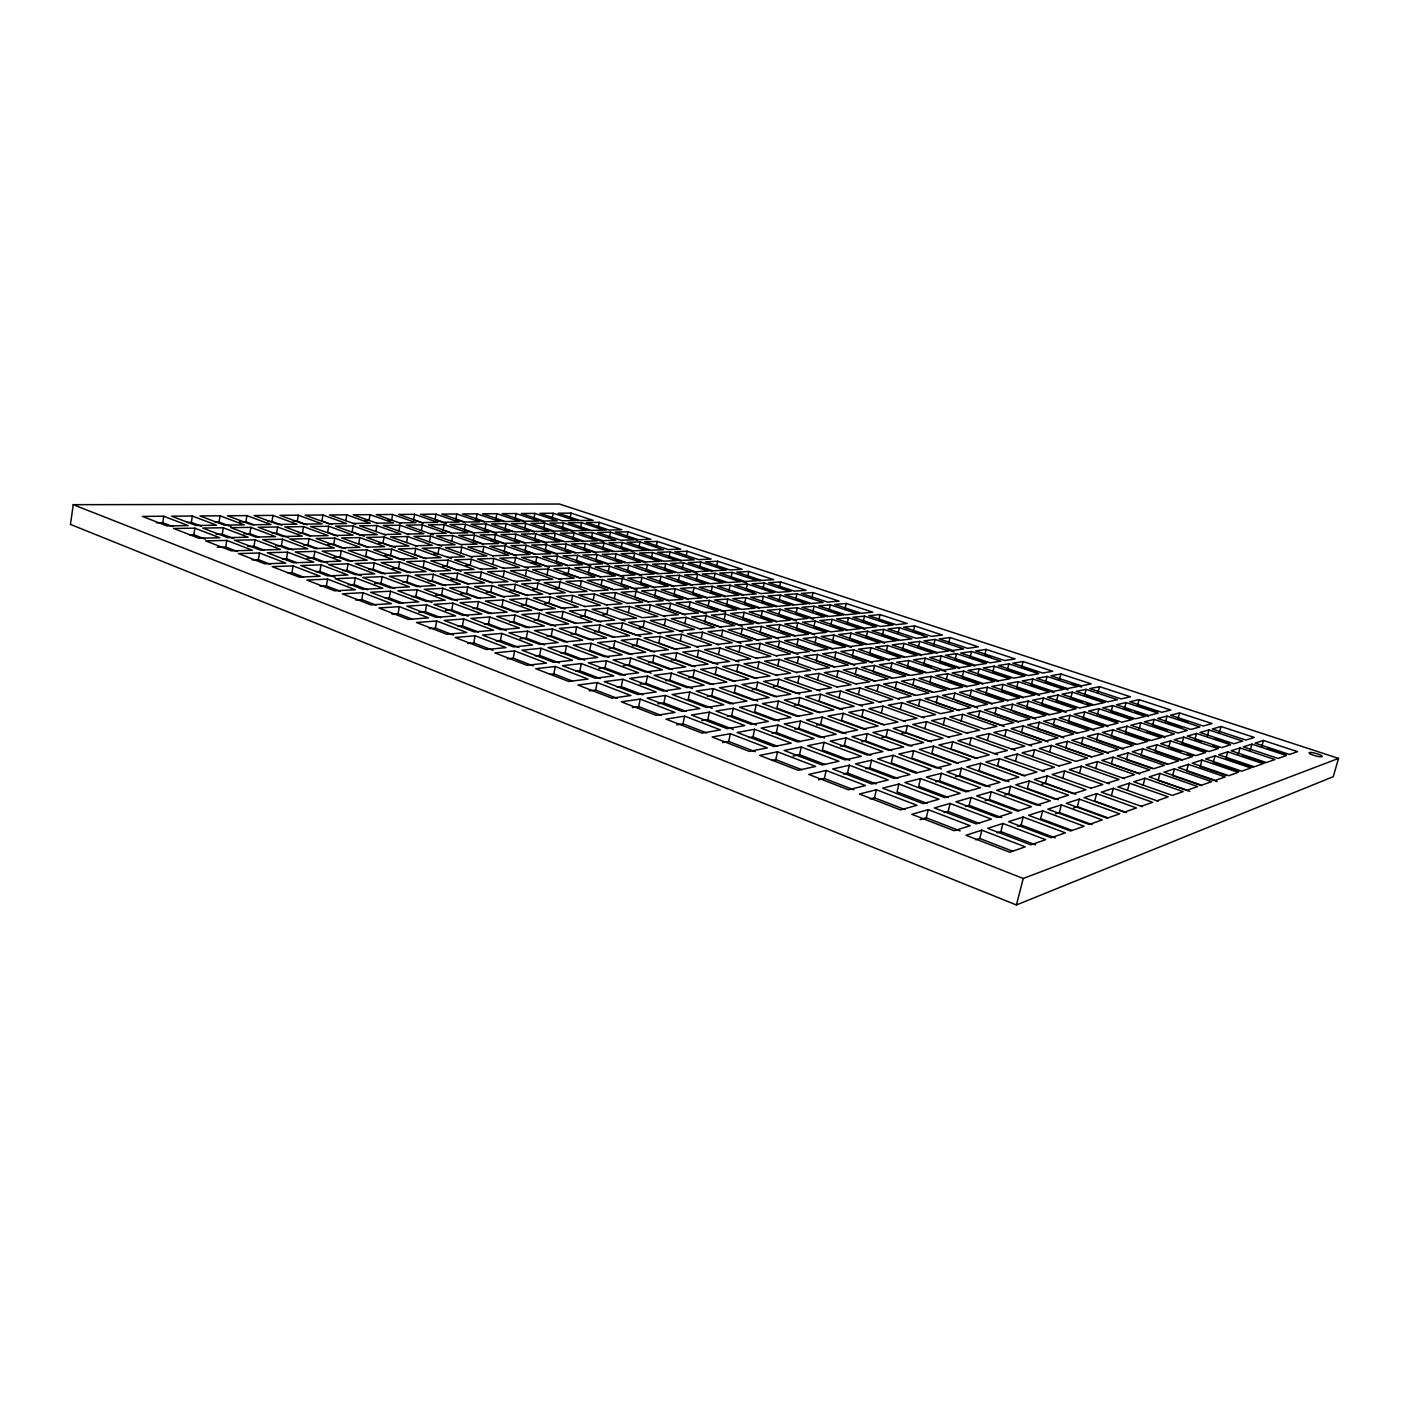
<?xml version="1.0" encoding="UTF-8"?>
<svg xmlns="http://www.w3.org/2000/svg" width="1409" height="1409" viewBox="0 0 1409 1409"><rect width="100%" height="100%" fill="white"/><g stroke="black" fill="none" stroke-linecap="round" stroke-linejoin="round"><path stroke-width="1.5" d="M73.25 504.669L70.45 524.43L1016.417 904.965L1333.249 776.694L1338.55 758.394L559.443 504.035L73.25 504.669L1023.233 878.494L1338.55 758.394M172.902 526.614L162.757 522.704L163.743 516.24L142.379 516.399L166.843 525.874L188.119 525.592L163.743 516.24M201.434 526.244L191.342 522.387L192.328 516.029L171.616 516.187L195.974 525.487L216.599 525.222L192.328 516.029M205.362 539.171L193.843 534.716L194.847 528.181L173.589 528.481L198.669 538.185L219.857 537.78L194.847 528.181M231.111 526.631L219.047 522.07L220.033 515.8L199.955 515.958L224.207 525.134L244.197 524.87L220.033 515.8M233.753 538.59L222.287 534.205L223.291 527.776L202.702 528.058L227.677 537.622L248.178 537.216L223.291 527.776M237.522 551.606L225.704 547.027L226.761 540.422L205.591 540.88L231.34 550.849L252.405 550.267L226.761 540.422M253.919 524.764L245.906 521.77L246.91 515.606L227.448 515.747L251.577 524.782L270.968 524.535L246.91 515.606M259.362 537.305L249.851 533.712L250.872 527.371L230.9 527.653L255.751 537.058L275.636 536.653L250.872 527.371M263.8 550.056L254.007 546.322L255.047 539.823L234.563 540.246L260.172 550.056L280.567 549.492L255.047 539.823M270.528 564.357L258.393 559.672L259.485 552.98L238.438 553.596L264.857 563.829L285.798 563.089L259.485 552.98M281.959 525.17L271.99 521.489L272.994 515.395L254.096 515.553L278.119 524.43L296.929 524.201L272.994 515.395M288.88 537.815L276.569 533.218L277.608 526.984L258.234 527.265L282.962 536.512L302.248 536.124L277.608 526.984M293.107 550.038L281.413 545.635L282.469 539.224L262.62 539.647L288.105 549.281L307.849 548.753L282.469 539.224M296.577 562.578L286.52 558.739L287.612 552.169L267.252 552.751L293.53 562.807L313.784 562.085L287.612 552.169M307.232 524.835L297.317 521.207L298.303 515.201L279.968 515.342L303.868 524.095L322.133 523.866L298.303 515.201M287.771 572.811L291.945 572.635L293.072 565.872L320.09 576.246L299.289 577.144L272.166 566.647L293.072 565.872M310.667 535.772L302.512 532.761L303.534 526.614L284.759 526.896L309.364 535.984L328.05 535.614L303.534 526.614M303.71 545.072L307.972 544.966L309.047 538.661L289.796 539.066L315.14 548.541L334.285 548.013L309.047 538.661M307.197 558.07L313.767 557.841L314.859 551.377L340.89 561.134L321.27 561.821L295.133 551.941L314.859 551.377M322.908 515.025L346.596 523.549L328.878 523.778L305.084 515.166L322.908 515.025L321.904 520.925L331.767 524.5M315.845 571.649L319.896 571.49L321.023 564.833L347.882 575.013L327.751 575.911L300.786 565.59L321.023 564.833M328.702 526.262L310.473 526.526L334.955 535.473L353.078 535.121L328.702 526.262L327.663 532.303L337.825 536.019M320.16 586.25L326.377 585.95L327.557 579.099L355.297 589.755L334.637 590.847L306.775 580.05L327.557 579.099M327.522 544.473L333.739 544.314L334.814 538.097L359.911 547.326L341.348 547.819L316.144 538.502L334.814 538.097M345.804 520.661L346.808 514.831L370.373 523.25L353.148 523.461M333.792 557.189L340.168 556.978L341.26 550.602L367.133 560.201L348.129 560.888L322.15 551.166L341.26 550.602M353.131 525.909L335.43 526.156L359.788 534.98L377.383 534.627L353.131 525.909L352.109 531.862L364.209 536.265M342.598 570.557L346.949 570.381L348.076 563.829L374.776 573.85L355.297 574.696L328.491 564.551L348.076 563.829M359.806 537.569L341.7 537.956L366.763 547.132L384.763 546.639L359.806 537.569L358.749 543.68L368.33 547.185M348.093 584.858L354.135 584.559L355.297 577.831L382.861 588.293L362.906 589.349L335.219 578.747L355.297 577.831M376.749 523.162L393.481 522.95L370.039 514.655L369.035 520.397L364.825 520.449M366.851 549.862L348.322 550.408L374.142 559.954L392.565 559.303L366.851 549.862L365.741 556.132L375.622 559.796M355.561 599.97L361.743 599.618L362.958 592.696L391.455 603.633L370.972 604.901L342.352 593.823L362.958 592.696M375.851 531.44L376.872 525.557L400.984 534.17L383.882 534.504M368.929 569.483L373.138 569.306L374.283 562.86L400.808 572.706L381.962 573.533L355.297 563.565L374.283 562.86M378.616 543.187L383.001 543.064L384.076 537.04L408.892 545.987L391.42 546.463L366.499 537.428L384.076 537.04M399.663 522.862L415.937 522.651L392.635 514.479L391.632 520.15L387.545 520.185M374.495 583.555L380.976 583.22L382.138 576.616L409.526 586.884L390.223 587.905L362.712 577.496L382.138 576.616M384.569 555.516L390.557 555.322L391.667 549.14L417.223 558.44L399.363 559.074L373.684 549.669L391.667 549.14M398.906 531.034L399.945 525.24L423.915 533.712L407.307 534.046M385.273 598.226L389.271 597.98L390.487 591.181L418.79 601.907L398.994 603.158L370.549 592.273L390.487 591.181M392.406 568.514L398.536 568.267L399.663 561.909L426.029 571.596L407.765 572.389L381.275 562.596L399.663 561.909M406.567 542.483L407.641 536.53L432.299 545.336L415.338 545.794M414.616 514.32L398.677 514.444L421.96 522.58L437.794 522.369L414.616 514.32L413.612 519.903L423.264 523.285M391.949 614.077L398.078 613.655L399.328 606.645L428.618 617.882L408.328 619.379L378.898 607.983L399.328 606.645M402.78 582.146L406.954 581.935L408.134 575.418L435.346 585.51L416.659 586.496L389.307 576.281L408.134 575.418M415.743 548.436L398.289 548.946L423.827 558.211L441.14 557.594L415.743 548.436L414.633 554.53L426.346 558.774M421.344 530.629L422.365 524.905L446.195 533.271L430.044 533.588M411.604 596.659L415.884 596.412L417.099 589.719L445.209 600.252L426.082 601.449L397.831 590.776L417.099 589.719M424.285 561.011L406.461 561.663L432.774 571.297L450.475 570.522L424.285 561.011L423.14 567.246L435.222 571.667M429.463 541.901L430.52 536.054L455.037 544.719L438.569 545.16M435.997 514.162L420.498 514.267L443.641 522.299L459.052 522.105L435.997 514.162L434.994 519.657L446.512 523.655M418.772 612.228L425.342 611.77L426.61 604.884L455.671 615.909L436.085 617.336L406.866 606.169L426.61 604.884M428.089 580.878L432.14 580.684L433.303 574.273L460.32 584.189L442.232 585.14L415.074 575.101L433.303 574.273M447.534 557.365L464.354 556.766L439.115 547.766L438.005 553.772L433.778 553.913M443.148 530.242L444.17 524.606L467.858 532.831L452.166 533.148L428.371 524.817L444.17 524.606M429.322 628.573L435.399 628.079L436.702 620.999L466.802 632.553L446.741 634.244L416.465 622.514L436.702 620.999M435.416 595.25L441.633 594.897L442.849 588.293L470.765 598.649L452.254 599.811L424.197 589.332L442.849 588.293M442.69 566.453L447.023 566.277L448.15 560.113L474.164 569.483L457.009 570.24L430.855 560.764L448.15 560.113M451.708 541.338L452.765 535.561L477.14 544.103L461.13 544.543M456.833 514.003L441.739 514.109L464.741 522.034L479.729 521.841L456.833 514.003L455.829 519.428L464.142 522.299M465.393 524.289L450.017 524.518L473.671 532.725L488.941 532.408L465.393 524.289L464.371 529.854L474.164 533.254M460.708 553.015L461.8 547.115L486.88 555.974L470.571 556.555M450.633 579.768L456.534 579.469L457.696 573.146L484.537 582.903L467.013 583.837L440.031 573.956L457.696 573.146M445.35 610.379L451.708 609.938L452.976 603.175L481.825 613.989L462.892 615.381L433.884 604.408L452.976 603.175M477.105 513.845L462.416 513.95L485.277 521.77L499.878 521.577L477.105 513.845L476.101 519.199L484.379 522.034M474.393 535.103L458.735 535.438L483.058 543.944L498.61 543.522L474.393 535.103L473.336 540.792L483.41 544.332M480.504 569.201L497.166 568.479L471.311 559.25L470.183 565.326L465.992 565.485M460.567 593.77L466.573 593.418L467.788 586.937L495.51 597.099L477.598 598.226L449.735 587.923L467.788 586.937M458.066 626.265L462.399 625.931L463.72 618.956L493.573 630.281L474.199 631.919L444.17 620.436L463.72 618.956M486.052 523.989L471.082 524.218L494.594 532.303L509.442 532.003L486.052 523.989L485.013 529.485L496.708 533.518M482.759 552.293L483.851 546.463L508.772 555.199L492.921 555.762M481.35 572.072L464.23 572.847L491.019 582.569L507.997 581.67L481.35 572.072L480.187 578.289L492.463 582.745M473.125 608.459L477.228 608.177L478.479 601.52L507.117 612.14L488.817 613.479L460.003 602.717L478.479 601.52M495.862 518.988L496.866 513.686L519.498 521.33L505.285 521.506L482.547 513.792L496.866 513.686M467.77 643.473L473.776 642.909L475.132 635.741L506.078 647.612L486.246 649.531L455.107 637.484L475.132 635.741M490.015 540.387L494.365 540.263L495.44 534.645L519.498 542.958L504.369 543.363L480.187 534.98L495.44 534.645M492.674 564.393L493.802 558.422L519.481 567.492L503.312 568.214M486.369 592.238L490.737 591.991L491.952 585.598L519.463 595.602L502.115 596.694L474.463 586.567L491.952 585.598M505.127 529.132L506.166 523.708L529.414 531.616L514.954 531.898L491.582 523.919L506.166 523.708M484.309 624.169L488.5 623.835L489.804 616.983L519.445 628.097L500.723 629.682L470.923 618.41L489.804 616.983M505.285 545.847L489.768 546.287L514.637 554.987L530.048 554.442L505.285 545.847L504.193 551.588L516.557 555.921M503.136 577.144L504.299 571.015L530.753 580.455L514.285 581.336M516.117 513.545L502.168 513.651L524.764 521.26L538.625 521.083L516.117 513.545L515.13 518.776L525.346 522.211M503.154 599.917L485.295 601.079L513.862 611.647L531.58 610.361L503.154 599.917L501.903 606.469L518.125 612.475M515.905 534.205L501.076 534.539L525.081 542.8L539.806 542.395L515.905 534.205L514.849 539.753L524.8 543.187M514.514 563.494L515.641 557.612L541.144 566.541L525.451 567.228M496.197 640.866L500.494 640.479L501.833 633.416L532.549 645.058L513.387 646.907L482.512 635.089L501.833 633.416M524.712 528.78L525.751 523.426L548.858 531.228L534.768 531.492L511.555 523.637L525.751 523.426M509.917 590.847L514.162 590.6L515.359 584.312L542.676 594.158L525.856 595.197L498.416 585.246L515.359 584.312M526.121 545.23L511.027 545.67L535.737 554.248L550.725 553.719L526.121 545.23L525.029 550.901L535.279 554.459M509.671 622.144L513.739 621.827L515.025 615.081L544.438 625.983L526.35 627.516L496.761 616.455L515.025 615.081M534.892 513.404L521.295 513.51L543.751 521.013L557.26 520.837L534.892 513.404L533.905 518.565L544.05 521.964M525.398 576.034L526.561 570.011L552.839 579.293L536.847 580.138M535.825 533.782L521.383 534.099L545.248 542.236L559.567 541.849L535.825 533.782L534.768 539.26L546.622 543.31M507.31 658.796L513.246 658.179L514.655 650.905L546.498 663.128L526.896 665.277L494.858 652.878L514.655 650.905M521.489 605.113L525.804 604.813L527.054 598.367L555.269 608.618L538.115 609.868L509.759 599.494L527.054 598.367M531.352 562.807L535.737 562.631L536.864 556.819L562.191 565.625L546.939 566.295L521.506 557.4L536.864 556.819M544.825 523.162L530.999 523.355L554.072 531.123L567.792 530.841L544.825 523.162L543.804 528.428L554.23 531.95M520.062 638.682L526.279 638.101L527.635 631.179L558.087 642.592L539.594 644.371L508.966 632.8L527.635 631.179M548.876 593.753L565.168 592.731L538.062 583.062L536.864 589.261L532.743 589.508M546.393 544.649L531.704 545.072L556.256 553.526L570.821 553.015L546.393 544.649L545.301 550.25L557.506 554.442M552.205 518.353L553.209 513.263L575.436 520.608L562.261 520.766L539.929 513.352L553.209 513.263M534.222 620.189L538.15 619.872L539.436 613.232L568.602 623.94L551.113 625.42L521.77 614.571L539.436 613.232M547.009 574.96L548.171 569.007L574.273 578.166L558.739 578.976M554.16 538.766L555.216 533.377L578.817 541.32L564.868 541.708L541.162 533.676L555.216 533.377M563.424 522.88L549.95 523.074L572.864 530.735L586.25 530.471L563.424 522.88L562.402 528.093L572.759 531.563M557.506 556.062L542.553 556.608L567.827 565.379L582.639 564.727L557.506 556.062L556.379 561.786L567.968 565.802M544.772 603.51L548.964 603.228L550.214 596.87L578.201 606.944L561.592 608.16L533.447 597.944L550.214 596.87M535.385 655.872L539.629 655.432L541.038 648.281L572.6 660.257L553.702 662.336L521.929 650.183L541.038 648.281M570.064 518.16L571.068 513.123L593.154 520.379L580.314 520.537L558.123 513.228L571.068 513.123M566.119 544.068L551.835 544.49L576.211 552.821L590.389 552.31L566.119 544.068L565.027 549.598L575.136 553.05M571.191 592.361L586.989 591.375L560.095 581.864L558.88 587.958L554.899 588.187M547.203 636.199L551.218 635.829L552.557 628.995L582.762 640.214L564.903 641.94L534.522 630.58L552.557 628.995M574.115 532.954L560.43 533.254L583.978 541.179L597.557 540.809L574.115 532.954L573.058 538.291L582.815 541.567M563.67 574.132L568.021 573.921L569.166 568.056L595.074 577.056L579.997 577.849L553.966 568.743L569.166 568.056M563.054 611.453L545.952 612.739L575.066 623.394L591.991 621.968L563.054 611.453L561.768 617.987L576.211 623.271M580.543 527.776L581.547 522.633L604.232 530.119L591.199 530.383L568.408 522.809L581.547 522.633M549.51 674.383L553.843 673.872L555.305 666.51L588.081 679.085L568.76 681.48L535.772 668.711L555.305 666.51M577.567 555.322L563.019 555.851L588.117 564.481L602.524 563.864L577.567 555.322L576.44 560.958L590.987 565.978M571.42 601.661L572.653 595.408L600.428 605.324L584.33 606.486M584.242 548.964L585.316 543.522L609.41 551.641L595.62 552.134L571.402 543.927L585.316 543.522M561.011 653.195L565.097 652.772L566.506 645.745L597.803 657.492L579.557 659.5L548.066 647.576L566.506 645.745M580.261 586.69L581.459 580.684L608.177 590.036L592.837 591.005L565.978 581.53L581.459 580.684M591.481 537.833L592.52 532.567L615.821 540.316L602.576 540.669L579.187 532.849L592.52 532.567M570.962 634.015L575.33 633.61L576.668 626.899L606.61 637.907L589.349 639.563L559.214 628.432L576.668 626.899M589.578 567.122L574.802 567.792L600.639 576.757L615.293 575.982L589.578 567.122L588.416 572.899L600.269 577.021M598.226 527.459L599.23 522.369L621.774 529.766L609.058 530.031L586.426 522.563L599.23 522.369M580.508 616.49L584.647 616.156L585.933 609.727L614.641 620.066L598.244 621.439L569.377 610.978L585.933 609.727M597.064 554.582L582.939 555.111L607.86 563.618L621.862 563.019L597.064 554.582L595.954 560.166L608.336 564.393M604.021 542.976L590.477 543.363L614.518 551.465L627.956 550.989L604.021 542.976L602.929 548.348L612.897 551.712M593.189 600.164L594.422 593.999L621.985 603.739L606.381 604.884M575.7 671.3L579.874 670.79L581.336 663.569L613.813 675.88L595.197 678.205L562.49 665.7L581.336 663.569M609.428 537.375L610.467 532.179L633.61 539.823L620.717 540.175L597.469 532.461L610.467 532.179M602.224 579.539L587.183 580.367L613.831 589.684L628.713 588.751L602.224 579.539L601.027 585.475L613.25 589.737M591.111 643.297L573.304 645.075L604.514 656.753L622.126 654.815L591.111 643.297L589.719 650.201L609.075 657.439M609.41 566.207L595.038 566.876L620.7 575.7L634.931 574.942L609.41 566.207L608.248 571.913L623.94 577.32M594.439 631.866L598.649 631.479L599.987 624.874L629.682 635.67L612.985 637.291L583.097 626.353L599.987 624.874M616.068 553.878L602.295 554.389L627.04 562.79L640.672 562.191L616.068 553.878L614.94 559.391L625.191 562.86M620.682 619.555L636.569 618.216L608.107 608.054L606.821 614.377L602.805 614.694M622.232 542.447L609.04 542.835L632.923 550.813L645.991 550.355L622.232 542.447L621.158 547.749L633.028 551.729M589.209 690.868L595.637 690.023L597.152 682.572L630.897 695.518L611.876 698.177L577.901 685.021L597.152 682.572M614.306 598.702L615.539 592.625L642.874 602.207L627.745 603.316M627.974 531.809L615.293 532.074L638.383 539.7L650.94 539.348L627.974 531.809L626.935 536.935L637.361 540.387M622.373 578.43L607.772 579.24L634.226 588.416L648.686 587.5L622.373 578.43L621.193 584.277L637.361 589.895M598.948 668.553L605.007 667.831L606.451 660.733L638.629 672.798L620.664 675.034L588.275 662.794L606.451 660.733M628.696 565.326L614.729 565.978L640.197 574.678L654.04 573.939L628.696 565.326L627.551 570.962L641.183 575.612M609.199 648.175L613.496 647.735L614.888 640.936L645.639 652.226L628.625 654.093L597.663 642.645L614.888 640.936M633.434 558.616L634.543 553.191L658.989 561.381L645.727 561.962L621.158 553.702L634.543 553.191M622.567 622.919L606.222 624.328L635.846 635.072L651.997 633.522L622.567 622.919L621.228 629.418L640.831 636.516M638.911 547.168L639.985 541.937L663.586 549.739L650.835 550.179L627.111 542.306L639.985 541.937M628.308 612.668L629.594 606.434L657.827 616.42L642.434 617.706L614.025 607.614L629.594 606.434M636.04 591.304L621.193 592.256L648.475 601.802L663.163 600.727L636.04 591.304L634.807 597.293L648.351 602.03M641.976 577.355L627.78 578.13L654.023 587.166L668.077 586.285L641.976 577.355L640.778 583.115L654.833 587.958M617.16 687.169L621.281 686.623L622.796 679.297L656.224 691.978L637.907 694.531L604.232 681.657L622.796 679.297M646.308 570.029L647.453 564.481L672.604 572.952L659.148 573.674L633.874 565.097L647.453 564.481M623.412 665.664L629.259 664.978L630.704 658.003L662.582 669.821L645.252 671.97L613.144 659.976L630.704 658.003M652.543 552.522L639.51 553.015L663.903 561.169L676.813 560.606L652.543 552.522L651.451 557.894L661.543 561.258M656.207 546.604L657.281 541.426L680.723 549.123L668.306 549.563L644.741 541.796L657.281 541.426M632.342 645.762L636.498 645.34L637.89 638.647L668.359 649.725L651.909 651.539L621.228 640.302L637.89 638.647M657.968 632.94L673.608 631.426L644.424 621.017L643.103 627.41L639.14 627.78M649.144 610.995L650.43 604.848L678.433 614.676L663.498 615.927M655.942 590.001L641.518 590.935L668.588 600.34L682.854 599.283L655.942 590.001L654.709 595.901L669.187 600.938M661.015 576.316L647.224 577.074L673.273 585.968L686.923 585.105L661.015 576.316L659.835 581.987L673.766 586.76M665.717 563.635L652.49 564.252L677.588 572.688L690.692 572.001L665.717 563.635L664.59 569.113L674.964 572.618M668.976 557.171L670.085 551.888L694.179 559.849L681.604 560.395L657.369 552.346L670.085 551.888M632.342 707.6L638.664 706.649L640.232 699.111L674.999 712.443L656.312 715.385L621.299 701.823L640.232 699.111M640.056 684.122L646.027 683.33L647.524 676.144L680.635 688.543L662.97 691.026L629.629 678.416L647.524 676.144M648.457 662.723L652.702 662.212L654.128 655.344L685.707 666.95L668.976 669.028L637.167 657.263L654.128 655.344M660.134 636.445L644.019 638.048L674.418 649.056L690.34 647.312L660.134 636.445L658.76 643.015L676.848 649.567M664.291 625.473L665.612 619.167L694.549 629.4L679.385 630.862M670.649 603.334L655.995 604.443L683.946 614.201L698.406 612.985L670.649 603.334L669.381 609.375L685.232 614.923M675.263 588.751L661.261 589.667L688.12 598.895L701.964 597.892L675.263 588.751L674.048 594.58L688.402 599.512M678.363 580.895L679.543 575.295L705.24 583.96L691.96 584.788L666.122 576.034L679.543 575.295M682.361 568.232L683.506 562.825L708.287 571.068L695.535 571.737L670.614 563.406L683.506 562.825M686.077 556.467L687.169 551.254L711.105 559.091L698.829 559.637L674.788 551.712L687.169 551.254M657.809 703.796L663.903 702.897L665.471 695.482L699.886 708.533L681.886 711.369L647.207 698.107L665.471 695.482M665.576 680.741L669.909 680.16L671.406 673.097L704.165 685.25L687.134 687.645L654.128 675.298L671.406 673.097M671.248 660.028L675.351 659.553L676.778 652.79L708.058 664.167L691.889 666.175L660.381 654.639L676.778 652.79M680.3 640.76L681.674 634.297L711.598 644.97L696.205 646.678M684.844 623.588L686.148 617.389L714.839 627.445L700.15 628.854M690.269 601.854L676.056 602.929L703.76 612.528L717.815 611.347L690.269 601.854L689.001 607.807L706.684 613.954M694.056 587.535L680.441 588.416L707.089 597.522L720.545 596.535L694.056 587.535L692.841 593.277L707.089 598.138M696.398 579.839L697.561 574.308L723.064 582.85L710.154 583.661L684.51 575.013L697.561 574.308M699.692 567.369L700.819 562.032L725.406 570.152L712.989 570.821L688.261 562.614L700.819 562.032M676.778 724.825L682.995 723.786L684.633 716.142L720.457 729.88L702.122 733.12L666.017 719.136L684.633 716.142M689.776 691.978L672.181 694.514L706.508 707.494L723.839 704.764L689.776 691.978L688.226 699.269L712.232 708.34M688.79 677.659L692.964 677.095L694.443 670.156L726.903 682.062L710.453 684.369L677.764 672.287L694.443 670.156M698.67 650.324L682.819 652.103L714.028 663.428L729.668 661.473L698.67 650.324L697.261 656.964L717.885 664.449M701.171 638.594L702.545 632.218L732.204 642.715L717.287 644.353M706.085 615.645L691.643 616.913L720.263 626.917L734.512 625.543L706.085 615.645L704.764 621.756L721.003 627.445M708.075 606.293L709.326 600.41L736.643 609.762L722.993 610.907L695.518 601.449L709.326 600.41M712.338 586.355L699.093 587.201L725.529 596.166L738.598 595.214L712.338 586.355L711.122 592.009L725.248 596.8M713.94 578.8L715.103 573.34L740.412 581.758L727.854 582.551L702.404 574.044L715.103 573.34M717.692 561.258L705.469 561.821L730.003 569.923L742.103 569.271L717.692 561.258L716.565 566.524L726.727 569.888M732.187 572.406L719.805 573.076L745.062 581.459L757.302 580.702L732.187 572.406L731.024 577.778L746.471 582.921M728.893 590.776L730.109 585.193L756.157 593.929L743.441 594.862L717.234 586.038L730.109 585.193M727.854 599.019L714.433 600.023L741.68 609.34L754.942 608.212L727.854 599.019L726.604 604.813L739.091 609.075M725.406 613.972L711.404 615.187L739.778 625.032L753.604 623.694L725.406 613.972L724.103 619.995L742.208 626.283M721.408 636.481L722.764 630.21L752.159 640.514L737.7 642.117M718.449 654.463L719.876 647.929L750.574 658.884L735.445 660.768M716.705 667.302L700.59 669.363L732.962 681.216L748.848 678.997L716.705 667.302L715.226 674.154L735.287 681.48M707.441 696.398L711.686 695.764L713.236 688.614L746.946 701.118L730.232 703.76L696.257 691.062L713.236 688.614M701.788 720.651L707.776 719.647L709.396 712.144L744.833 725.582L727.203 728.7L691.484 715.032L709.396 712.144M747.668 576.792L748.831 571.49L773.735 579.663L761.829 580.42L736.766 572.142L748.831 571.49M746.189 589.578L747.386 584.083L773.242 592.678L760.878 593.576L734.864 584.894L747.386 584.083M745.854 597.645L732.803 598.631L759.838 607.79L772.713 606.715L745.854 597.645L744.604 603.369L759.046 608.265M744.181 612.334L730.584 613.514L758.711 623.201L772.132 621.897L744.181 612.334L742.878 618.269L758.835 623.764M742.367 628.273L728.171 629.682L757.496 639.933L771.498 638.4L742.367 628.273L741.011 634.437L758.482 640.549M738.985 652.05L740.394 645.604L770.811 656.365L756.157 658.179M738.246 664.555L722.658 666.545L754.713 678.169L770.054 676.021L738.246 664.555L736.766 671.283L756.633 678.486M735.868 685.355L719.488 687.715L753.111 700.15L769.226 697.614L735.868 685.355L734.336 692.4L757.848 701.101M727.326 716.388L731.641 715.666L733.261 708.287L768.328 721.443L751.332 724.437L716.001 711.069L733.261 708.287M722.588 742.578L728.664 741.451L730.373 733.702L767.306 747.862L749.359 751.42L712.126 736.995L730.373 733.702M763.026 588.416L764.224 582.991L789.868 591.463L777.821 592.344L752.019 583.784L764.224 582.991M763.343 596.324L750.662 597.293L777.469 606.31L789.991 605.254L763.343 596.324L762.11 601.96L776.447 606.786M762.41 610.749L749.201 611.893L777.081 621.422L790.114 620.154L762.41 610.749L761.124 616.596L776.94 622.003M761.388 626.371L747.615 627.745L776.676 637.819L790.255 636.34L761.388 626.371L760.05 632.465L778.578 638.893M758.87 649.708L760.279 643.367L790.414 653.935L776.218 655.696M757.602 668.518L759.064 661.913L790.572 673.15L775.725 675.228M752.247 689.723L756.193 689.142L757.725 682.22L790.748 694.232L775.179 696.68L741.909 684.492L757.725 682.22M779.424 587.289L780.604 581.917L806.054 590.283L794.324 591.128L768.733 582.692L780.604 581.917M756.263 704.588L739.619 707.265L774.58 720.334L790.942 717.445L756.263 704.588L754.66 711.827L779.107 720.968M779.142 600.604L780.375 595.038L806.793 603.827L794.623 604.866L768.046 595.972L780.375 595.038M778.842 614.976L780.11 609.216L807.586 618.481L794.923 619.696L767.289 610.326L780.11 609.216M749.06 737.647L752.952 736.907L754.66 729.298L791.171 743.159L773.911 746.559L737.083 732.486L754.66 729.298M778.508 630.545L779.846 624.539L808.449 634.332L795.275 635.776L766.478 625.878L779.846 624.539M779.547 641.183L765.58 642.768L795.645 653.283L809.382 651.574L779.547 641.183L778.155 647.436L798.022 654.392M777.75 665.841L779.212 659.342L810.422 670.367L796.05 672.375M795.715 599.283L796.93 593.788L823.138 602.453L811.302 603.457L784.936 594.704L796.93 593.788M773.506 686.553L777.328 685.989L778.86 679.191L811.531 690.956L796.49 693.316L763.572 681.392L778.86 679.191M796.05 613.408L797.335 607.719L824.564 616.825L812.271 618.023L784.866 608.794L797.335 607.719M778.455 700.995L762.392 703.584L796.983 716.388L812.764 713.606L778.455 700.995L776.87 708.128L799.026 716.318M797.758 622.76L784.778 624.046L813.328 633.803L826.114 632.394L797.758 622.76L796.437 628.678L814.649 634.895M772.114 733.332L776.341 732.557L778.032 725.071L814.138 738.615L797.512 741.909L761.107 728.136L778.032 725.071M798.216 639.087L784.69 640.602L814.472 650.94L827.788 649.285L798.216 639.087L796.842 645.234L814.561 651.381M811.848 597.997L813.063 592.573L839.042 601.115L827.523 602.083L801.386 593.453L813.063 592.573M771.797 760.473L775.778 759.645L777.539 751.79L815.652 766.426L798.128 770.283L759.68 755.418L777.539 751.79M797.283 663.252L798.727 656.841L829.619 667.672L815.723 669.627M812.799 611.876L814.067 606.257L841.067 615.24L829.108 616.385L801.95 607.314L814.067 606.257M797.758 682.942L799.273 676.25L831.627 687.786L817.079 690.075M815.159 621.034L802.549 622.285L830.834 631.866L843.269 630.51L815.159 621.034L813.838 626.864L827.876 631.619M794.412 705.187L798.287 704.553L799.889 697.543L833.829 709.889L818.576 712.567L784.373 700.044L799.889 697.543M814.966 643.103L816.339 637.027L845.647 647.066L832.719 648.668L803.218 638.524L816.339 637.027M794.799 729.105L798.885 728.347L800.541 721.003L836.241 734.248L820.249 737.418L784.249 723.962L800.541 721.003M817.625 654.428L803.94 656.171L834.762 666.95L848.236 665.066L817.625 654.428L816.198 660.751L834.533 667.162M830.359 604.831L818.559 605.87L845.506 614.8L857.13 613.69L830.359 604.831L829.091 610.379L843.498 615.169M793.073 756.034L799.519 754.696L801.281 746.999L838.936 761.265L822.081 764.999L784.108 750.469L801.281 746.999M817.537 680.001L819.034 673.414L851.054 684.739L836.981 686.958M830.764 625.085L832.085 619.344L859.93 628.678L847.866 629.999L819.827 620.559L832.085 619.344M833.934 635.054L821.2 636.481L850.42 646.467L862.96 644.899L833.934 635.054L832.578 641.025L851.212 647.383M820.566 694.214L805.596 696.627L839.429 708.886L854.153 706.296L820.566 694.214L818.999 701.083L842.67 709.678M846.21 603.457L834.727 604.461L861.427 613.267L872.752 612.175L846.21 603.457L844.96 608.917L859.226 613.637M835.96 652.103L822.68 653.794L853.202 664.379L866.253 662.547L835.96 652.103L834.533 658.302L854.699 665.312M816.674 725.019L820.602 724.296L822.257 717.075L857.553 730.038L842.142 733.085L806.547 719.929L822.257 717.075M847.214 623.377L848.517 617.706L876.116 626.899L864.386 628.185L836.611 618.903L848.517 617.706M836.664 677.148L838.161 670.666L869.846 681.78L856.232 683.911M824.124 742.367L807.604 745.713L845.118 759.909L861.322 756.316L824.124 742.367L822.38 749.94L849.75 760.279M849.662 638.999L851.018 633.117L879.78 642.821L867.592 644.336L838.654 634.508L851.018 633.117M839.007 697.754L840.557 690.974L873.774 702.827L859.56 705.345M853.731 649.831L840.856 651.469L871.079 661.86L883.742 660.099L853.731 649.831L852.304 655.942L872.294 662.829M818.541 779.776L824.353 778.437L826.202 770.476L865.531 785.553L848.465 789.78L808.766 774.422L826.202 770.476M864.51 616.12L852.921 617.265L880.466 626.424L891.862 625.156L864.51 616.12L863.206 621.721L876.874 626.248M843.198 713.289L828.052 716.036L863.241 728.929L878.106 725.987L843.198 713.289L841.56 720.386L866.165 729.386M856.672 668.007L843.269 669.927L874.866 680.987L888.04 678.909L856.672 668.007L855.193 674.383L874.778 681.234M867.609 631.25L855.598 632.606L884.271 642.257L896.106 640.778L867.609 631.25L866.253 637.044L884.553 643.208M840.416 746.171L844.396 745.343L846.122 737.911L882.879 751.561L867.292 754.995L830.2 741.134L846.122 737.911M858.345 694.531L859.895 687.856L892.76 699.48L879.022 701.911M870.973 647.629L858.486 649.214L888.41 659.447L900.686 657.721L870.973 647.629L869.564 653.653L889.343 660.416M880.061 614.571L868.789 615.698L896.089 624.698L907.185 623.482L880.061 614.571L878.776 620.101L893.359 624.909M843.339 774.017L847.531 773.03L849.363 765.228L888.181 779.952L871.801 784.003L832.613 769.015L849.363 765.228M863.435 709.643L848.799 712.285L883.584 724.895L897.938 722.06L863.435 709.643L861.797 716.6L884.095 724.684M874.619 665.435L861.621 667.302L892.901 678.152L905.67 676.144L874.619 665.435L873.157 671.706L891.756 678.169M883.742 629.418L872.048 630.739L900.474 640.25L911.958 638.805L883.742 629.418L882.386 635.142L898.502 640.531M877.067 691.396L878.6 684.844L911.112 696.24L897.832 698.582M886.314 651.434L887.705 645.498L917.136 655.414L905.23 657.087L875.588 647.03L887.705 645.498M861.762 741.733L865.602 740.923L867.328 733.631L903.645 746.964L888.621 750.293L851.987 736.731L867.328 733.631M898.079 633.293L899.418 627.657L927.386 636.903L916.202 638.277L888.057 628.942L899.418 627.657M892.02 662.934L879.41 664.731L910.39 675.404L922.754 673.449L892.02 662.934L890.558 669.116L908.981 675.457M881.347 712.954L882.967 706.103L917.083 718.273L903.222 721.021M865.778 768.786L869.811 767.852L871.625 760.191L909.967 774.563L894.204 778.455L855.51 763.837L871.625 760.191M903.962 643.42L892.179 644.917L921.539 654.798L933.11 653.177L903.962 643.42L902.57 649.285L921.292 655.59M896.705 681.921L883.602 684.034L916.026 695.377L928.883 693.105L896.705 681.921L895.173 688.385L915.269 695.394M881.823 737.541L886.05 736.66L887.758 729.492L923.652 742.543L909.175 745.748L872.964 732.486L887.758 729.492M913.772 629.647L914.652 625.931L942.374 635.036L931.508 636.375L903.609 627.181L914.652 625.931M870.251 798.921L874.496 797.811L876.416 789.744L917.012 805.314L900.457 809.911L859.455 794.042L876.416 789.744M908.893 660.504L896.67 662.265L927.316 672.727L939.327 670.843L908.893 660.504L907.431 666.598L925.678 672.833M900.245 709.432L901.848 702.686L935.594 714.627L922.191 717.269M918.369 647.189L919.742 641.394L948.609 651.011L937.372 652.578L908.312 642.856L919.742 641.394M893.059 755.33L877.56 758.835L915.762 773.136L930.926 769.384L893.059 755.33L891.263 762.85L917.136 772.519M912.733 685.443L914.247 679.103L946.091 690.075L933.621 692.277L901.549 681.146L914.247 679.103M901.707 733.402L905.793 732.557L907.484 725.494L942.956 738.281L928.989 741.363L893.2 728.383L907.484 725.494M923.811 664.167L925.255 658.162L955.39 668.306L943.748 670.138L913.402 659.852L925.255 658.162M898.942 784.038L882.65 788.159L923.106 803.641L939.01 799.238L898.942 784.038L897.04 791.946L927.052 803.412M918.509 706.015L920.095 699.392L953.47 711.087L940.525 713.659L906.885 701.788L920.095 699.392M933.727 645.146L935.083 639.439L963.686 648.897L952.766 650.43L923.969 640.866L935.083 639.439M931.243 676.355L918.932 678.345L950.688 689.265L962.752 687.134L931.243 676.355L929.729 682.608L949.402 689.388M913.701 750.662L898.766 754.044L936.509 767.993L951.093 764.382L913.701 750.662L911.922 758.042L941.406 768.944M941.142 655.872L929.641 657.527L959.688 667.637L970.977 665.858L941.142 655.872L939.715 661.79L959.582 668.482M924.85 728.576L926.523 721.655L961.59 734.159L948.098 737.136M948.644 643.156L950.018 637.537L978.339 646.837L967.719 648.334L939.204 638.911L950.018 637.537M937.778 696.205L924.973 698.512L958.261 710.154L970.783 707.67L937.778 696.205L936.192 702.721L958.86 710.647M920.588 778.543L904.93 782.523L944.858 797.617L960.128 793.373L920.588 778.543L918.703 786.31L948.327 797.494M946.232 679.86L947.711 673.696L978.903 684.281L967.208 686.342L935.787 675.615L947.711 673.696M933.586 746.154L919.196 749.412L956.464 763.062L970.537 759.574L933.586 746.154L931.825 753.41L958.472 763.167M956.588 653.653L945.404 655.255L975.151 665.207L986.124 663.48L956.588 653.653L955.161 659.5L974.834 666.07M943.255 724.737L944.911 717.921L979.59 730.179L966.556 733.067M953.312 699.533L954.879 693.105L987.533 704.359L975.398 706.754L942.498 695.341L954.879 693.105M920.095 819.615L926.277 817.819L928.267 809.647L970.22 825.744L954.192 830.711L911.817 814.314L928.267 809.647M963.703 671.124L952.132 672.991L983.218 683.524L994.56 681.516L963.703 671.124L962.224 677.183L982.76 684.158M935.77 781.872L939.539 780.885L941.406 773.277L980.435 787.754L965.746 791.823L926.347 777.081L941.406 773.277M970.167 657.263L971.576 651.504L1000.813 661.156L990.175 662.846L960.709 653.054L971.576 651.504M952.766 741.803L938.887 744.956L975.715 758.306L989.259 754.942L952.766 741.803L951.022 748.936L977.353 758.482M961.061 721.038L962.699 714.328L996.973 726.339L984.38 729.122L949.825 716.934L962.699 714.328M969.885 696.433L971.453 690.111L1003.736 701.171L992.006 703.478L959.441 692.277L971.453 690.111M979.202 668.623L967.983 670.42L998.734 680.776L1009.742 678.839L979.202 668.623L977.74 674.594L998.065 681.445M986.141 649.408L975.592 650.923L1004.758 660.539L1015.114 658.919L986.141 649.408L984.75 655.079L990.95 657.122M944.189 812.623L948.134 811.461L950.106 803.447L991.478 819.122L976.102 823.913L934.326 807.921L950.106 803.447M955.461 776.746L959.599 775.672L961.449 768.187L999.985 782.33L985.842 786.257L946.954 771.868L961.449 768.187M969.551 744.639L971.294 737.611L1007.347 750.486L994.261 753.709M979.907 710.841L967.455 713.359L1001.605 725.318L1013.776 722.623L979.907 710.841L978.269 717.445L1004.141 726.498M987.498 687.205L975.873 689.318L1008.069 700.308L1019.447 698.054L987.498 687.205L985.965 693.439L1007.893 700.942M994.261 666.193L983.359 667.954L1013.811 678.116L1024.484 676.232L994.261 666.193L992.799 672.093L1010.922 678.152M965.341 806.459L969.128 805.349L971.083 797.476L1011.891 812.782L997.132 817.379L955.918 801.791L971.083 797.476M980.752 763.291L966.785 766.831L1005.181 780.903L1018.795 777.134L980.752 763.291L978.92 770.653L1008.914 781.625M987.445 740.465L989.171 733.561L1024.783 746.171L1012.155 749.289M996.55 707.477L984.486 709.925L1018.267 721.637L1030.032 719.03L996.55 707.477L994.93 713.976L1018.531 722.165M1003.067 684.387L991.795 686.43L1023.656 697.226L1034.682 695.06L1003.067 684.387L1001.535 690.533L1023.251 697.895M1008.879 663.833L998.294 665.541L1028.429 675.545L1038.803 673.713L1008.879 663.833L1007.435 669.645L1025.365 675.598M1021.648 667.267L1023.093 661.543L1052.717 671.265L1042.642 673.044L1012.807 663.199L1023.093 661.543M1011.046 710.612L1012.666 704.218L1045.777 715.543L1034.382 718.062L1000.989 706.578L1012.666 704.218M1018.179 681.657L1007.241 683.647L1038.75 694.25L1049.441 692.136L1018.179 681.657L1016.664 687.715L1039.56 695.43M999.368 758.588L985.895 761.987L1023.797 775.743L1036.918 772.097L999.368 758.588L997.554 765.809L1025.188 775.813M1004.74 736.449L1006.431 729.651L1041.638 741.997L1029.433 745.009M985.138 800.699L989.312 799.484L991.249 791.752L1031.494 806.688L1017.316 811.108L976.666 795.909L991.249 791.752M975.785 839.799L979.766 838.496L981.844 830.2L1025.206 846.844L1009.76 852.234L965.94 835.273L981.844 830.2M1032.832 679.015L1022.212 680.934L1053.386 691.361L1063.777 689.3L1032.832 679.015L1031.318 684.968L1053.985 692.559M1028.271 701.066L1016.963 703.338L1049.987 714.627L1061.012 712.179L1028.271 701.066L1026.685 707.353L1049.159 715.032M1023.128 725.882L1011.046 728.612L1046.13 740.887L1057.912 737.964L1023.128 725.882L1021.455 732.557L1048.014 741.838M1015.519 761.142L1017.316 754.026L1054.39 767.271L1041.744 770.758M1004.705 795.011L1008.721 793.831L1010.64 786.257L1050.339 800.84L1036.707 805.067L996.621 790.238L1010.64 786.257M997.061 832.86L1000.883 831.609L1002.944 823.472L1045.672 839.676L1030.877 844.854L987.691 828.333L1002.944 823.472M1047.063 676.443L1036.76 678.31L1067.599 688.543L1077.674 686.553L1047.063 676.443L1045.566 682.308L1067.987 689.776M1043.4 698.001L1032.445 700.22L1065.098 711.281L1075.789 708.921L1043.4 698.001L1041.832 704.201L1066.085 712.426M1039.296 722.218L1027.601 724.86L1062.263 736.889L1073.658 734.071L1039.296 722.218L1037.623 728.788L1063.865 737.893M1032.85 756.615L1034.629 749.641L1071.245 762.586L1059.04 765.968M1029.31 780.956L1015.801 784.795L1055.359 799.273L1068.498 795.187L1029.31 780.956L1027.425 788.406L1058.3 799.696M1017.492 826.202L1021.155 825.005L1023.198 817.026L1065.31 832.825L1051.114 837.791L1008.545 821.694L1023.198 817.026M1059.409 679.737L1060.889 673.942L1091.182 683.893L1081.39 685.831L1050.867 675.756L1060.889 673.942M1058.071 695.024L1047.451 697.173L1079.734 708.04L1090.108 705.75L1058.071 695.024L1056.503 701.136L1076.511 707.864M1054.918 718.678L1043.593 721.249L1077.867 733.032L1088.893 730.302L1054.918 718.678L1053.263 725.142L1077.216 733.385M1049.599 752.265L1051.361 745.414L1087.519 758.077L1075.736 761.353L1039.243 748.478L1051.361 745.414M1041.709 784.249L1045.425 783.157L1047.31 775.848L1085.952 789.762L1073.323 793.69L1034.294 779.547L1047.31 775.848M1016.417 904.965L1023.233 878.494M1070.752 698.159L1072.302 692.154L1103.987 702.686L1093.93 704.905L1061.999 694.232L1072.302 692.154M1042.642 810.827L1028.57 815.318L1070.523 830.993L1084.155 826.238L1042.642 810.827L1040.635 818.647L1072.214 830.447M1070.065 715.244L1059.092 717.727L1092.961 729.298L1103.634 726.657L1070.065 715.244L1068.427 721.619L1094.071 730.373M1067.529 741.31L1055.817 744.269L1091.869 756.88L1103.247 753.727L1067.529 741.31L1065.785 748.056L1091.552 757.073M1062.791 778.103L1064.64 770.917L1102.789 784.531L1090.619 788.318M1084.595 695.289L1086.128 689.353L1117.46 699.709L1107.703 701.858L1076.124 691.379L1086.128 689.353M1083.098 718.203L1084.719 711.932L1117.918 723.116L1107.58 725.688L1074.098 714.328L1084.719 711.932M1055.482 813.803L1059.357 812.553L1061.347 804.874L1102.278 819.897L1089.175 824.476L1047.82 809.171L1061.347 804.874M1083.151 737.347L1071.844 740.218L1107.439 752.565L1118.429 749.518L1083.151 737.347L1081.425 743.987L1108.372 753.339M1098.016 692.488L1099.531 686.641L1130.546 696.821L1121.071 698.899L1089.826 688.596L1099.531 686.641M1079.541 773.242L1081.372 766.179L1119.028 779.476L1107.28 783.14M1097.329 714.891L1098.95 708.709L1131.762 719.7L1121.74 722.183L1088.646 711.034L1098.95 708.709M1073.64 807.885L1077.357 806.67L1079.329 799.132L1119.697 813.803L1107.087 818.206L1066.314 803.289L1079.329 799.132M1098.28 733.508L1087.325 736.291L1122.497 748.39L1133.135 745.449L1098.28 733.508L1096.572 740.06L1123.184 749.218M1095.691 768.539L1097.523 761.582L1134.685 774.615L1123.343 778.138M1112.723 705.592L1102.736 707.846L1135.46 718.784L1145.182 716.388L1112.723 705.592L1111.137 711.668L1133.417 719.118M1111.225 736.238L1112.916 729.809L1147.349 741.504L1137.063 744.357L1102.314 732.486L1112.916 729.809M1096.66 793.619L1084.12 797.617L1124.329 812.183L1136.464 807.956L1096.66 793.619L1094.705 801.017L1126.513 812.553M1126.108 702.563L1116.421 704.747L1148.758 715.49L1158.198 713.165L1126.108 702.563L1124.523 708.551L1130.529 710.559M1113.11 757.161L1101.82 760.367L1138.859 773.312L1149.814 769.913L1113.11 757.161L1111.314 763.995L1139.811 773.964M1127.077 726.216L1116.826 728.823L1151.153 740.447L1161.122 737.7L1127.077 726.216L1125.404 732.557L1149.409 740.694M1111.419 795.574L1113.339 788.3L1152.615 802.302L1140.92 806.388M1137.521 705.522L1139.088 699.621L1170.826 710.03L1161.668 712.302L1129.683 701.752L1139.088 699.621M1128.186 752.882L1117.284 755.981L1153.848 768.662L1164.415 765.369L1128.186 752.882L1126.407 759.592L1152.544 768.662M1139.159 728.981L1140.814 722.729L1174.454 734.001L1164.803 736.678L1130.881 725.248L1140.814 722.729M1127.535 790.308L1129.437 783.175L1168.167 796.86L1156.912 800.805M1142.769 748.743L1132.202 751.737L1168.325 764.171L1178.54 760.983L1142.769 748.743L1140.991 755.347L1166.811 764.242M1154.13 719.365L1144.495 721.795L1178.012 733.015L1187.382 730.426L1154.13 719.365L1152.492 725.512L1167.022 730.373M1143.086 785.253L1144.971 778.226L1183.19 791.611L1172.323 795.416L1133.734 781.801L1144.971 778.226M1156.859 744.745L1146.662 747.633L1182.31 759.821L1192.208 756.739L1156.859 744.745L1155.116 751.244L1182.098 760.473M1165.419 722.148L1167.039 716.089L1199.904 726.938L1190.834 729.457L1157.687 718.467L1167.039 716.089M1159.959 773.435L1149.11 776.905L1187.188 790.22L1197.668 786.557L1159.959 773.435L1158.092 780.357L1189.812 791.453M1168.783 747.263L1170.509 740.87L1205.417 752.635L1195.854 755.611L1160.629 743.67L1170.509 740.87M1179.58 712.919L1170.492 715.208L1203.251 726.022L1212.057 723.574L1179.58 712.919L1177.959 718.889L1188.104 722.236M1174.437 768.821L1163.957 772.167L1201.525 785.2L1211.652 781.66L1174.437 768.821L1172.587 775.619L1201.507 785.658M1182.028 743.406L1183.736 737.101L1218.221 748.655L1208.957 751.525L1174.155 739.831L1183.736 737.101M1196.558 733.473L1187.276 736.097L1221.638 747.598L1230.621 744.797L1196.558 733.473L1194.85 739.69L1200.855 741.698M1188.421 764.365L1178.294 767.606L1215.386 780.357L1225.161 776.94L1188.421 764.365L1186.607 771.058L1217.182 781.59M1207.302 736.062L1208.975 729.95L1242.632 741.064L1233.932 743.776L1199.975 732.504L1208.975 729.95M1201.965 760.05L1192.173 763.185L1228.771 775.69L1238.229 772.379L1201.965 760.05L1200.169 766.637L1226.323 775.566M1219.366 732.557L1221.022 726.516L1254.292 737.435L1245.838 740.06L1212.286 728.999L1221.022 726.516M1215.051 755.876L1205.576 758.905L1241.716 771.163L1250.875 767.958L1215.051 755.876L1213.272 762.357L1239.11 771.128M1227.732 751.842L1218.556 754.766L1254.239 766.778L1263.098 763.678L1227.732 751.842L1225.971 758.218L1252.988 767.306M1238.282 754.202L1240.026 747.932L1274.934 759.539L1266.374 762.533L1231.131 750.768L1240.026 747.932M1250.206 750.328L1251.932 744.128L1286.417 755.523L1278.104 758.429L1243.302 746.876L1251.932 744.128M1261.759 746.559L1263.468 740.465L1297.53 751.649L1289.482 754.467L1255.102 743.124L1263.468 740.465M1113.339 788.3L1101.274 792.14L1142.382 806.688M1129.437 783.175L1117.795 786.874L1158.075 801.193M1064.64 770.917L1052.1 774.492L1090.848 788.195M1081.372 766.179L1069.272 769.613L1109.218 783.791M1097.523 761.582L1085.828 764.911L1124.576 778.719M1017.316 754.026L1004.318 757.32L1044.316 771.48M1034.629 749.641L1022.089 752.829L1059.269 766.02M971.294 737.611L957.891 740.658L997.554 754.678M989.171 733.561L976.226 736.502L1015.114 750.31M1006.431 729.651L993.926 732.486L1031.617 745.925M926.523 721.655L912.733 724.437L949.56 737.453M944.911 717.921L931.596 720.615L967.701 733.437M882.967 706.103L868.825 708.657L905.406 721.602M901.848 702.686L888.181 705.169L924.022 717.903M840.557 690.974L826.097 693.316L862.414 706.156M859.895 687.856L845.893 690.128L880.907 702.545M878.6 684.844L865.056 687.028L899.382 699.269M799.273 676.25L784.496 678.381L819.968 690.921M819.034 673.414L804.733 675.475L837.51 687.116M838.161 670.666L824.318 672.657L856.443 684.122M759.064 661.913L743.987 663.833L777.275 675.58M779.212 659.342L764.629 661.191L797.23 672.78M798.727 656.841L784.602 658.655L815.793 669.786M719.876 647.929L704.535 649.655L738.897 661.807M740.394 645.604L725.529 647.295L757.214 658.531M760.279 643.367L745.872 644.987L776.923 656.083M681.674 634.297L666.07 635.846L698.248 647.207M702.545 632.218L687.433 633.733L718.96 644.917M722.764 630.21L708.111 631.672L740.975 643.385M644.424 621.017L628.59 622.391L660.592 633.698M665.612 619.167L650.271 620.506L682.872 632.077M686.148 617.389L671.283 618.674L701.206 629.365M608.107 608.054L592.044 609.269L625.103 620.946M650.43 604.848L635.336 605.993L665.136 616.631M572.653 595.408L556.396 596.465L585.281 606.645M594.422 593.999L578.659 595.021L606.944 605.06M615.539 592.625L600.252 593.612L627.956 603.528M538.062 583.062L521.629 583.978L550.408 594.122M560.095 581.864L544.138 582.727L571.297 592.379M504.299 571.015L487.673 571.772L517.367 582.269M526.561 570.011L510.428 570.733L539.524 581.072M548.171 569.007L532.514 569.729L561.046 579.909M471.311 559.25L454.543 559.884L482.107 569.606M493.802 558.422L477.51 559.021L504.51 568.602M515.641 557.612L499.825 558.193L528.234 568.338M252.088 559.866L258.393 559.672M282.452 558.88L286.52 558.739M439.115 547.766L422.172 548.26L451.584 558.651M461.8 547.115L445.367 547.59L472.279 557.136M483.851 546.463L467.876 546.921L493.132 555.956M217.25 547.238L225.704 547.027M247.861 546.463L254.007 546.322M275.459 545.776L281.413 545.635M407.641 536.53L390.575 536.899L416.835 546.164M430.52 536.054L413.947 536.406L441.704 546.252M452.765 535.561L436.649 535.913L461.853 544.913M189.581 534.786L193.843 534.716M216.105 534.31L222.287 534.205M243.863 533.817L249.851 533.712M272.272 533.307L276.569 533.218M298.338 532.831L302.512 532.761M376.872 525.557L359.682 525.804L385.872 535.05M399.945 525.24L383.23 525.469L408.892 534.575M422.365 524.905L406.127 525.152L433.232 534.821M156.364 522.774L162.757 522.704M187.203 522.422L191.342 522.387M215.031 522.123L219.047 522.07M239.424 521.841L245.906 521.77M267.798 521.524L271.99 521.489M293.231 521.242L297.317 521.207M346.808 514.831L329.495 514.972L355.614 524.183M370.039 514.655L353.201 514.796L376.837 523.179M392.635 514.479L376.256 514.62L401.336 523.567M572.072 518.829L578.095 520.802M600.269 528.128L606.398 530.154M749.747 577.479L760.12 580.913M781.379 587.923L791.154 591.164M913.331 631.496L923.212 634.772M1023.621 667.919L1037.429 672.48M1071.509 683.735L1081.601 687.064M1139.511 706.191L1157.335 712.073M1267.765 748.531L1285.783 754.484M582.586 528.463L588.768 530.506M640.866 547.819L648.739 550.443M670.983 557.841L681.023 561.169M701.735 568.056L711.968 571.455M764.999 589.068L774.862 592.344M797.723 599.952L809.805 603.968M948.01 649.884L954.122 651.927M972.245 657.95L986.864 662.811M1086.674 695.976L1105.449 702.21M1134.544 711.88L1148.564 716.547M1167.462 722.835L1181.834 727.59M1215.21 738.686L1229.053 743.283M593.418 538.467L603.105 541.725M690.621 570.997L696.803 573.058M715.878 579.451L725.617 582.692M748.179 590.248L754.132 592.238M783.193 601.96L793.355 605.359M816.956 613.25L827.33 616.719M849.187 624.046L864.95 629.312M920.429 647.876L936.897 653.389M1072.742 698.829L1082.623 702.14M1086.586 703.461L1092.521 705.451M1212.867 745.713L1218.873 747.721M1242.386 755.576L1264.947 763.132M635.477 559.303L645.639 562.737M698.353 580.49L708.146 583.784M732.909 592.132L742.913 595.496M798.005 614.06L813.539 619.291M832.754 625.755L846.668 630.457M1099.39 715.578L1117.813 721.778M1147.067 731.641L1164.856 737.629M1184.053 744.093L1206.333 751.596M497.923 519.692L504.087 521.77M526.649 529.432L534.346 532.038M556.132 539.436L562.032 541.426M586.25 549.651L596.271 553.05M648.246 570.68L657.915 573.956M680.336 581.565L692.189 585.58M780.797 615.645L796.472 620.964M851.705 639.704L866.077 644.582M888.269 652.103L903.944 657.422M925.819 664.837L931.842 666.88M939.873 669.61L945.879 671.653M1085.177 718.907L1107.967 726.639M1170.844 747.968L1181.094 751.437M1187.241 753.533L1193.388 755.611M507.064 529.784L512.876 531.774M948.292 680.565L966.979 686.958M1113.251 736.925L1135.495 744.533M710.013 606.962L725.617 612.334M780.551 631.25L794.835 636.163M816.921 643.772L832.525 649.144M971.911 697.138L992.059 704.077M1013.124 711.316L1035.862 719.154M494.365 540.263L506.395 544.438M914.723 686.13L932.599 692.347M955.355 700.238L977.758 708.023M445.121 530.929L451.039 532.989M535.737 562.631L549.369 567.404M568.021 573.921L579.962 578.095M383.001 543.064L395.401 547.555M447.023 566.277L461.007 571.349M514.162 590.6L527.794 595.549M548.964 603.228L564.939 609.005M584.647 616.156L601.027 622.091M777.328 685.989L799.766 694.126M905.793 732.557L931.384 741.821M1045.425 783.157L1075.895 794.2M390.557 555.322L404.313 560.359M456.534 579.469L468.898 583.995M490.737 591.991L504.475 597.011M525.804 604.813L541.901 610.713M598.649 631.479L614.465 637.273M636.498 645.34L654.762 652.015M675.351 659.553L694.884 666.704M756.193 689.142L776.817 696.68M798.287 704.553L820.232 712.567M886.05 736.66L911.94 746.136M1077.357 806.67L1107.597 817.731M333.739 544.314L345.328 548.594M398.536 568.267L410.688 572.759M432.14 580.684L445.631 585.668M466.573 593.418L480.416 598.526M538.15 619.872L555.622 626.336M575.33 633.61L593.277 640.25M613.496 647.735L631.919 654.533M652.702 662.212L672.41 669.504M692.964 677.095L713.218 684.598M820.602 724.296L846.052 733.702M865.602 740.923L891.809 750.61M959.599 775.672L989.981 786.909M1008.721 793.831L1040.441 805.561M1059.357 812.553L1092.045 824.635M307.972 544.966L317.677 548.577M340.168 556.978L352.091 561.434M373.138 569.306L385.379 573.868M406.954 581.935L420.551 587.007M441.633 594.897L457.573 600.833M477.228 608.177L491.53 613.531M513.739 621.827L529.397 627.674M551.218 635.829L567.299 641.835M629.259 664.978L651.152 673.15M669.909 680.16L692.4 688.561M711.686 695.764L733.473 703.901M798.885 728.347L824.617 737.964M844.396 745.343L870.903 755.259M939.539 780.885L968.265 791.629M989.312 799.484L1019.447 810.739M313.767 557.841L327.769 563.142M346.949 570.381L361.303 575.805M380.976 583.22L394.643 588.398M415.884 596.412L431.929 602.471M451.708 609.938L468.193 616.173M488.5 623.835L506.271 630.545M526.279 638.101L544.526 645.005M565.097 652.772L584.647 660.152M605.007 667.831L625.085 675.422M646.027 683.33L667.408 691.414M731.641 715.666L756.351 725.001M776.341 732.557L800.382 741.627M869.811 767.852L898.026 778.508M969.128 805.349L1001.729 817.66M1021.155 825.005L1055.2 837.862M319.896 571.49L335.219 577.338M354.135 584.559L367.89 589.825M389.271 597.98L403.397 603.387M425.342 611.77L440.823 617.688M462.399 625.931L478.32 632.007M500.494 640.479L518.882 647.506M539.629 655.432L559.338 662.952M579.874 670.79L600.146 678.539M621.281 686.623L642.891 694.866M663.903 702.897L686.13 711.386M707.776 719.647L733.332 729.422M752.952 736.907L777.275 746.206M799.519 754.696L825.251 764.523M847.531 773.03L876.099 783.95M948.134 811.461L979.607 823.49M1000.883 831.609L1035.421 844.801M291.945 572.635L303.516 577.109M326.377 585.95L340.238 591.304M361.743 599.618L375.974 605.113M398.078 613.655L411.727 618.921M435.399 628.079L453.434 635.054M473.776 642.909L493.097 650.394M513.246 658.179L533.113 665.858M553.843 673.872L572.265 680.987M595.637 690.023L617.441 698.441M638.664 706.649L661.12 715.332M682.995 723.786L706.842 732.997M728.664 741.451L755.312 751.737M775.778 759.645L801.809 769.719M824.353 778.437L853.801 789.815M874.496 797.811L904.913 809.559M926.277 817.819L960.181 830.923M979.766 838.496L1013.212 851.423M1310.846 754.22A6.798 1.233 15.5 0 0 1321.924 756.686A6.798 1.233 15.5 0 0 1314.174 752.987A6.798 1.233 15.5 0 0 1310.846 754.22"/></g></svg>
